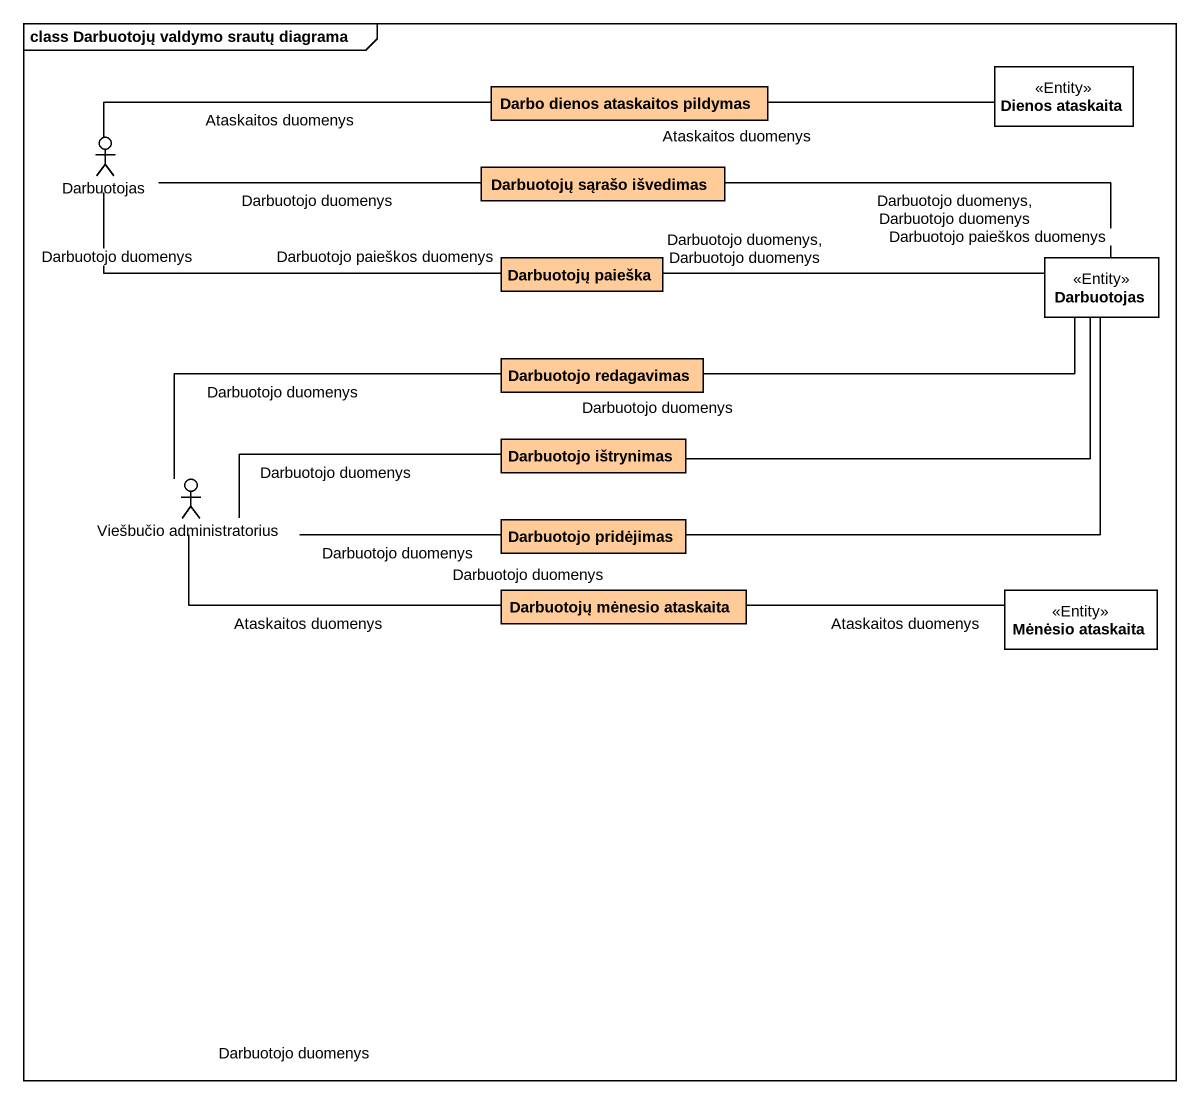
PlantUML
@startuml
mainframe class Darbuotojų valdymo srautų diagrama
allowmixing
hide circle
hide empty members
class "Darbo dienos ataskaitos pildymas" as Darbo_dienos_ataskaitos #FFCC99
class "Dienos ataskaita" as Dienos_ataskaita <<Entity>>
actor Darbuotojas
class "Darbuotojų sąrašo išvedimas" as Darbuotojų_sąrašo_išvedimas #FFCC99
class "Darbuotojų paieška" as Darbuotojų_paieška #FFCC99
class "Darbuotojas" as Darbuotojas_2 <<Entity>>
class "Darbuotojo redagavimas" as Darbuotojo_redagavimas #FFCC99
class "Darbuotojo ištrynimas" as Darbuotojo_ištrynimas #FFCC99
actor "Viešbučio administratorius" as Viešbučio_administratorius
class "Darbuotojo pridėjimas" as Darbuotojo_pridėjimas #FFCC99
class "Darbuotojų mėnesio ataskaita" as Darbuotojų_mėnesio_ataskaita #FFCC99
class "Mėnėsio ataskaita" as Mėnėsio_ataskaita <<Entity>>
Darbo_dienos_ataskaitos -right- Dienos_ataskaita : Ataskaitos duomenys
Darbuotojas -right- Darbo_dienos_ataskaitos : Ataskaitos duomenys
Darbuotojas -right- Darbuotojų_sąrašo_išvedimas : Darbuotojo duomenys
Darbuotojas -right- Darbuotojų_paieška : Darbuotojo paieškos duomenys\nDarbuotojo duomenys
Darbuotojų_sąrašo_išvedimas -right- Darbuotojas_2 : Darbuotojo duomenys, Darbuotojo duomenys
Darbuotojų_paieška -right- Darbuotojas_2 : Darbuotojo duomenys, Darbuotojo duomenys\nDarbuotojo paieškos duomenys
Darbuotojo_redagavimas -right- Darbuotojas_2 : Darbuotojo duomenys
Darbuotojo_ištrynimas -right- Darbuotojas_2 : Darbuotojo duomenys
Viešbučio_administratorius -right- Darbuotojo_redagavimas : Darbuotojo duomenys
Viešbučio_administratorius -right- Darbuotojo_ištrynimas : Darbuotojo duomenys
Viešbučio_administratorius -right- Darbuotojo_pridėjimas : Darbuotojo duomenys
Viešbučio_administratorius -right- Darbuotojų_mėnesio_ataskaita : Ataskaitos duomenys
Darbuotojo_pridėjimas -right- Darbuotojas_2 : Darbuotojo duomenys
Darbuotojų_mėnesio_ataskaita -right- Mėnėsio_ataskaita : Ataskaitos duomenys
@enduml
